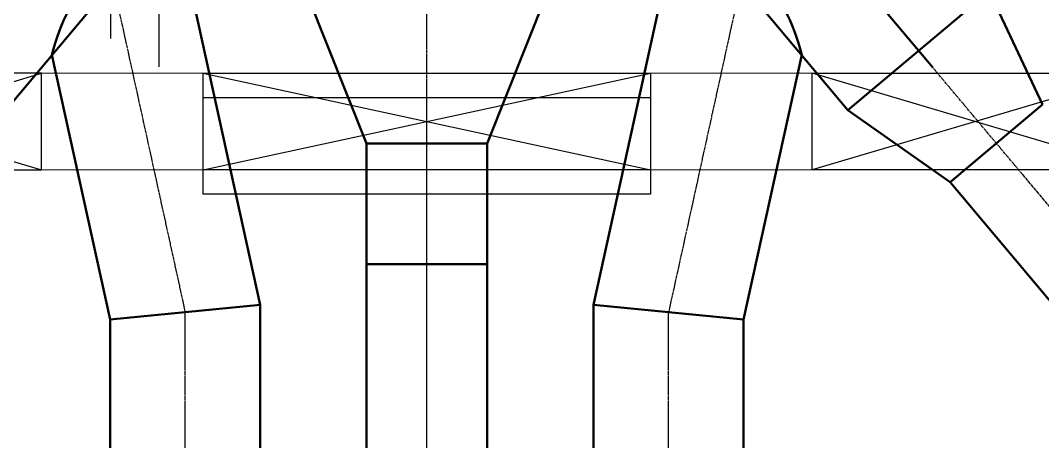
# Model space of a CAD drawing. Header units: millimetres. Extents: x -1263456 to 2767218, y -83310 to 50301.
# Drawn here: x 1100778 to 1105008, y -29454 to -27711 of the extents above; entities that cross this region are included whole.
import ezdxf

# ---------------------------------------------------------------- set-up
doc = ezdxf.new("R2010")
doc.units = ezdxf.units.MM
doc.linetypes.add('AM_ISO08W050', pattern=[18, 12, -1.5, 3, -1.5])
for name, color, linetype, lineweight in [('AM_0', 7, 'Continuous', 50), ('AM_08', 1, 'Continuous', 5), ('AM_7', 4, 'AM_ISO08W050', 25), ('AM_8', 1, 'Continuous', 25)]:
    doc.layers.add(name, color=color, linetype=linetype, lineweight=lineweight)

# ---------------------------------------------------------------- blocks, each defined once
blk = doc.blocks.new('Chute for future')
at = {"layer": 'AM_0', "color": 30}
for p, q in [((1126411.3, -25954.4), (1126769.8, -27587.8, 0)), ((1125908.1, -26553.8, 0), (1126148.4, -27648.8, 0)), ((1126769.8, -29563.5, 0), (1126769.8, -27587.8, 0)), ((1126148.4, -29563.5, 0), (1126148.4, -27648.8, 0))]:
    blk.add_line(p, q, dxfattribs=at)
at = {"layer": 'AM_0'}
blk.add_line((1126148.4, -27648.8, 0), (1126769.8, -27587.8, 0), dxfattribs=at)
at = {"layer": 'AM_0', "color": 30}
blk.add_arc((1126767.2, -26764.1, 0), 884.5, 113.7305, 166.2457, dxfattribs=at)
at = {"layer": 'AM_7'}
for p, q in [((1126108.5, -26020.8), (1126459.1, -27618.3, 0)), ((1126459.1, -29458.1, 3.2), (1126459.6, -27618.3, 0))]:
    blk.add_line(p, q, dxfattribs=at)
blk = doc.blocks.new('chute from diverter to conveyor')
at = {"layer": 'AM_0'}
for p, q in [((1100716.9, -26781.6, 0), (1101773.9, -25522.4, 0)), ((1099911.3, -26758.2, 0), (1100131.7, -26290.4, 0)), ((1100131.7, -26290.4, 0), (1100716.9, -26781.6, 0)), ((1099911.3, -26758.2, 0), (1100294.3, -27079.7, 0)), ((1100294.3, -27079.7, 0), (1100716.9, -26781.6, 0)), ((1099204.9, -28377.4, 0), (1100294.3, -27079.7, 0))]:
    blk.add_line(p, q, dxfattribs=at)
at = {"layer": 'AM_7'}
for p, q in [((1100365.4, -26606.1, 0), (1102900, -23586.8, 0)), ((1098954.5, -28286.8, 0), (1100365.4, -26606.1, 0))]:
    blk.add_line(p, q, dxfattribs=at)
blk = doc.blocks.new('wew1333')
at = {"layer": 'AM_8'}
for p, q in [((349206.7, 123406.7, 0.1), (349217.2, 111542.2, 0)), ((349406.7, 123406.7, 0.1), (349417.2, 111423.9, 0))]:
    blk.add_line(p, q, dxfattribs=at)

msp = doc.modelspace()

# ---------------------------------------------------------------- linework, layer by layer
at = {"layer": 'AM_0'}
for p, q in [((1104553.6, -27906.1, 0.1), (1102019.1, -24886.8, 0.1)), ((1104202.2, -28081.6, 0.1), (1103145.2, -26822.4, 0.1)), ((1102209.5, -28219.8, 0.1), (1101811.3, -27219.8, 0.1)), ((1102709.5, -28219.8, 0.1), (1103107.8, -27219.8, 0.1)), ((1102209.5, -33272.5, 0.1), (1102209.5, -28219.8, 0.1)), ((1102209.5, -28219.8, 0.1), (1102709.5, -28219.8, 0.1)), ((1102709.5, -33430.1, 0.1), (1102709.5, -28219.8, 0.1)), ((1102209.5, -28719.8, 0.1), (1102709.5, -28719.8, 0.1))]:
    msp.add_line(p, q, dxfattribs=at)
at = {"layer": 'AM_08'}
for p, q in [((1108934.9, -27929.7), (1096784.9, -27929.7)), ((1108934.9, -28329.7), (1096784.9, -28329.7))]:
    msp.add_line(p, q, dxfattribs=at)
at = {"layer": 'AM_7'}
for p, q in [((1102459.5, -30650.4, 0.1), (1102459.5, -19061, 0.1)), ((1102459.5, -28311.4, 0.1), (1102459.5, -28091.3, 0.1)), ((1102459.5, -33351.3, 0.1), (1102459.5, -28311.4, 0.1))]:
    msp.add_line(p, q, dxfattribs=at)
at = {"layer": 'AM_8'}
for p, q in [((1099514.6, -27929.7, 0), (1100864.6, -28329.7)), ((1099514.6, -28329.7), (1100864.6, -27929.7, 0)), ((1101534.5, -27929.7, 0), (1103384.5, -28329.7, 0)), ((1101534.5, -28329.7, 0), (1103384.5, -27929.7, 0)), ((1101534.5, -27929.7, 0), (1103384.5, -28329.7, 0)), ((1101534.5, -28329.7, 0), (1103384.5, -27929.7, 0)), ((1105404.4, -27929.7, 0), (1104054.4, -28329.7)), ((1105404.4, -28329.7), (1104054.4, -27929.7, 0))]:
    msp.add_line(p, q, dxfattribs=at)
msp.add_lwpolyline([(1103384.5, -27929.7), (1103384.5, -28329.7), (1101534.5, -28329.7), (1101534.5, -27929.7)], close=True, dxfattribs=at)
at = {"layer": 'AM_8', "elevation": 0.1}
msp.add_lwpolyline([(1103384.5, -28029.7), (1103384.5, -28429.7), (1101534.5, -28429.7), (1101534.5, -28029.7)], close=True, dxfattribs=at)
at = {"layer": 'AM_8'}
for points in [[(1099514.6, -28329.7, 0), (1100864.6, -28329.7, 0), (1100864.6, -27929.7, 0), (1099514.6, -27929.7, 0)], [(1105404.4, -28329.7, 0), (1104054.4, -28329.7, 0), (1104054.4, -27929.7, 0), (1105404.4, -27929.7, 0)]]:
    msp.add_polyline3d(points, close=True, dxfattribs=at)

# ---------------------------------------------------------------- block references
at = {"layer": 'AM_0'}
for name, p in [('wew1333', (751933.6, -139327.1, 0)), ('chute from diverter to conveyor', (0, -1300, 0.1)), ('Chute for future', (-25000, -1300, 0.1))]:
    msp.add_blockref(name, p, dxfattribs=at)
at = {"layer": 'AM_0', "xscale": -1}
for name, p in [('chute from diverter to conveyor', (2204919.1, -1300, 0.1)), ('Chute for future', (2229919.1, -1300, 0.1))]:
    msp.add_blockref(name, p, dxfattribs=at)

doc.saveas('drawing.dxf')
